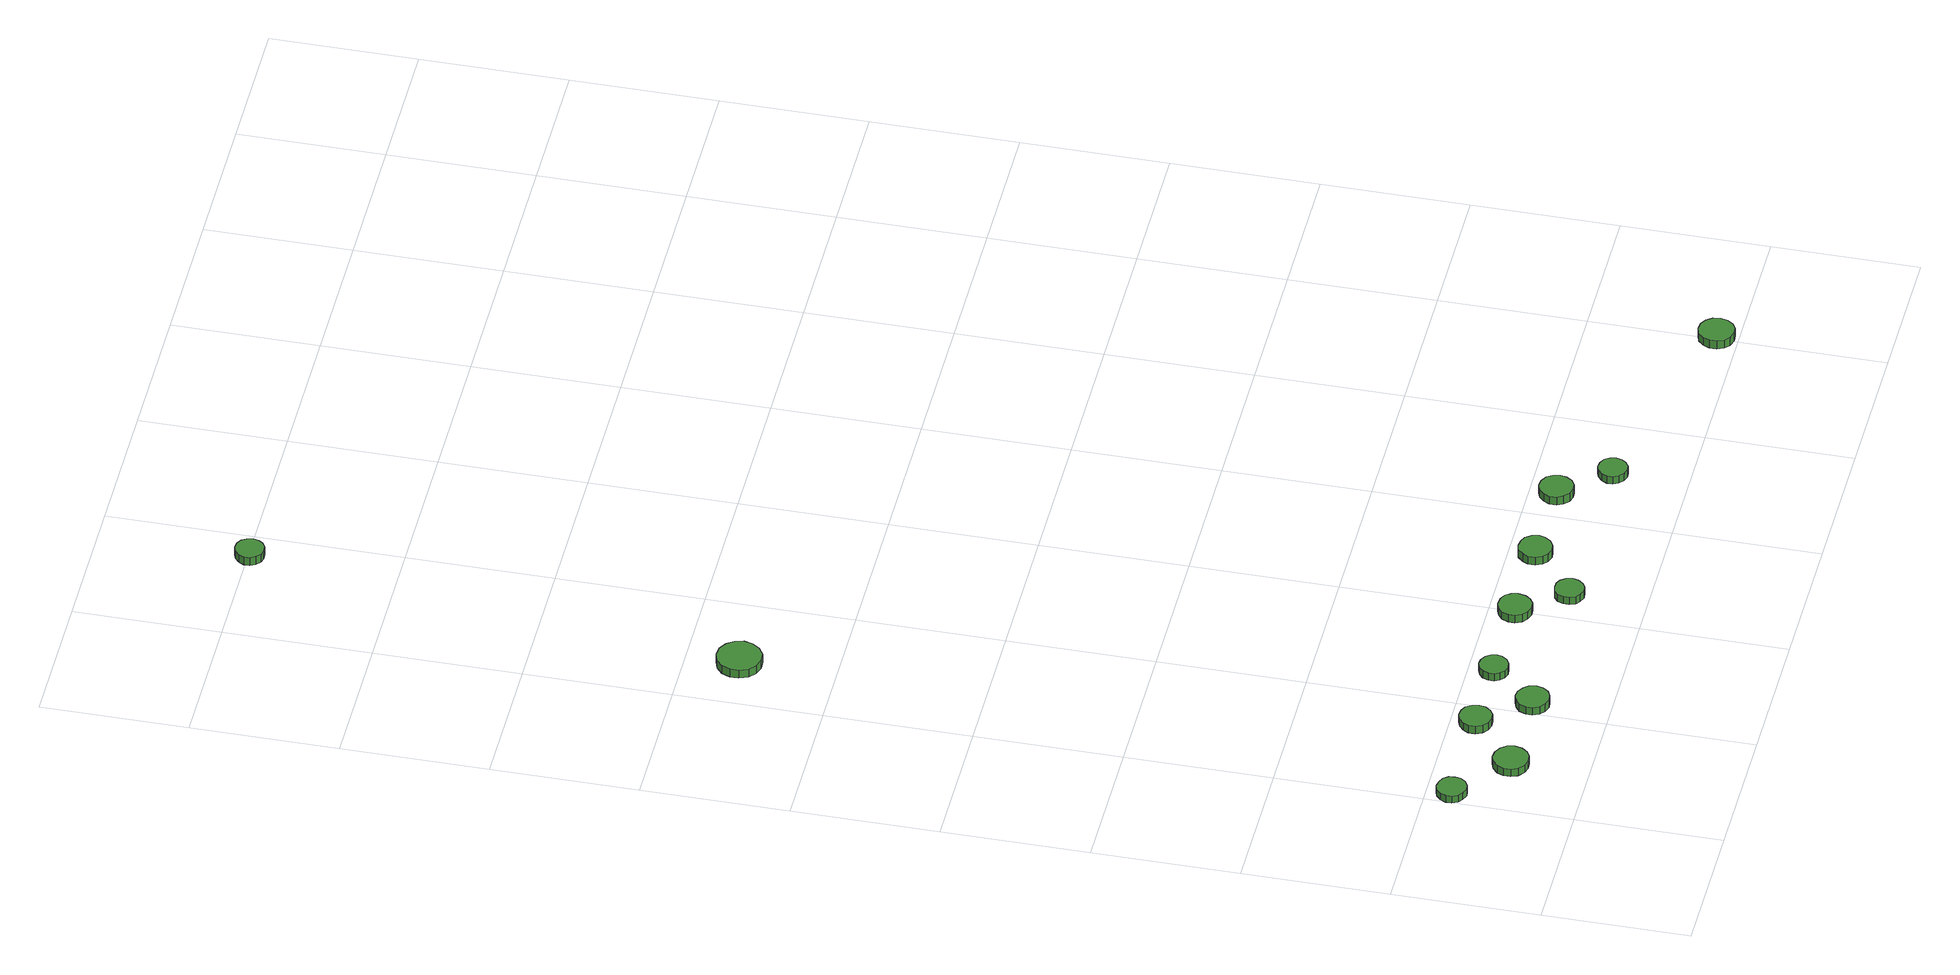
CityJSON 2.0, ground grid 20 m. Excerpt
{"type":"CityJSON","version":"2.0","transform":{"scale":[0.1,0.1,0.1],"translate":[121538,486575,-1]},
"CityObjects":{
"tree1":{"type":"SolitaryVegetationObject","attributes":{"function":"something"},"geometry":[{"type":"MultiSurface","lod":"1","boundaries":[[[0,1,2,3,4,5,6,7,8,9,10,11,12,13,14]],[[15,16,17,18,19,20,21,22,23,24,25,26,27,28,29]],[[0,29,28,1]],[[1,28,27,2]],[[2,27,26,3]],[[3,26,25,4]],[[4,25,24,5]],[[5,24,23,6]],[[6,23,22,7]],[[7,22,21,8]],[[8,21,20,9]],[[9,20,19,10]],[[10,19,18,11]],[[11,18,17,12]],[[12,17,16,13]],[[13,16,15,14]],[[14,15,29,0]]]}]},
"tree2":{"type":"SolitaryVegetationObject","attributes":{"function":"something"},"geometry":[{"type":"MultiSurface","lod":"1","boundaries":[[[30,31,32,33,34,35,36,37,38,39,40,41,42,43,44]],[[45,46,47,48,49,50,51,52,53,54,55,56,57,58,59]],[[30,59,58,31]],[[31,58,57,32]],[[32,57,56,33]],[[33,56,55,34]],[[34,55,54,35]],[[35,54,53,36]],[[36,53,52,37]],[[37,52,51,38]],[[38,51,50,39]],[[39,50,49,40]],[[40,49,48,41]],[[41,48,47,42]],[[42,47,46,43]],[[43,46,45,44]],[[44,45,59,30]]]}]},
"tree3":{"type":"SolitaryVegetationObject","attributes":{"function":"something"},"geometry":[{"type":"MultiSurface","lod":"1","boundaries":[[[60,61,62,63,64,65,66,67,68,69,70,71,72,73,74]],[[75,76,77,78,79,80,81,82,83,84,85,86,87,88,89]],[[60,89,88,61]],[[61,88,87,62]],[[62,87,86,63]],[[63,86,85,64]],[[64,85,84,65]],[[65,84,83,66]],[[66,83,82,67]],[[67,82,81,68]],[[68,81,80,69]],[[69,80,79,70]],[[70,79,78,71]],[[71,78,77,72]],[[72,77,76,73]],[[73,76,75,74]],[[74,75,89,60]]]}]},
"tree4":{"type":"SolitaryVegetationObject","attributes":{"function":"something"},"geometry":[{"type":"MultiSurface","lod":"1","boundaries":[[[90,91,92,93,94,95,96,97,98,99,100,101,102,103,104]],[[105,106,107,108,109,110,111,112,113,114,115,116,117,118,119]],[[90,119,118,91]],[[91,118,117,92]],[[92,117,116,93]],[[93,116,115,94]],[[94,115,114,95]],[[95,114,113,96]],[[96,113,112,97]],[[97,112,111,98]],[[98,111,110,99]],[[99,110,109,100]],[[100,109,108,101]],[[101,108,107,102]],[[102,107,106,103]],[[103,106,105,104]],[[104,105,119,90]]]}]},
"tree5":{"type":"SolitaryVegetationObject","attributes":{"function":"something"},"geometry":[{"type":"MultiSurface","lod":"1","boundaries":[[[120,121,122,123,124,125,126,127,128,129,130,131,132,133,134]],[[135,136,137,138,139,140,141,142,143,144,145,146,147,148,149]],[[120,149,148,121]],[[121,148,147,122]],[[122,147,146,123]],[[123,146,145,124]],[[124,145,144,125]],[[125,144,143,126]],[[126,143,142,127]],[[127,142,141,128]],[[128,141,140,129]],[[129,140,139,130]],[[130,139,138,131]],[[131,138,137,132]],[[132,137,136,133]],[[133,136,135,134]],[[134,135,149,120]]]}]},
"tree6":{"type":"SolitaryVegetationObject","attributes":{"function":"something"},"geometry":[{"type":"MultiSurface","lod":"1","boundaries":[[[150,151,152,153,154,155,156,157,158,159,160,161,162,163,164]],[[165,166,167,168,169,170,171,172,173,174,175,176,177,178,179]],[[150,179,178,151]],[[151,178,177,152]],[[152,177,176,153]],[[153,176,175,154]],[[154,175,174,155]],[[155,174,173,156]],[[156,173,172,157]],[[157,172,171,158]],[[158,171,170,159]],[[159,170,169,160]],[[160,169,168,161]],[[161,168,167,162]],[[162,167,166,163]],[[163,166,165,164]],[[164,165,179,150]]]}]},
"tree7":{"type":"SolitaryVegetationObject","attributes":{"function":"something"},"geometry":[{"type":"MultiSurface","lod":"1","boundaries":[[[180,181,182,183,184,185,186,187,188,189,190,191,192,193,194]],[[195,196,197,198,199,200,201,202,203,204,205,206,207,208,209]],[[180,209,208,181]],[[181,208,207,182]],[[182,207,206,183]],[[183,206,205,184]],[[184,205,204,185]],[[185,204,203,186]],[[186,203,202,187]],[[187,202,201,188]],[[188,201,200,189]],[[189,200,199,190]],[[190,199,198,191]],[[191,198,197,192]],[[192,197,196,193]],[[193,196,195,194]],[[194,195,209,180]]]}]},
"tree8":{"type":"SolitaryVegetationObject","attributes":{"function":"something"},"geometry":[{"type":"MultiSurface","lod":"1","boundaries":[[[210,211,212,213,214,215,216,217,218,219,220,221,222,223,224]],[[225,226,227,228,229,230,231,232,233,234,235,236,237,238,239]],[[210,239,238,211]],[[211,238,237,212]],[[212,237,236,213]],[[213,236,235,214]],[[214,235,234,215]],[[215,234,233,216]],[[216,233,232,217]],[[217,232,231,218]],[[218,231,230,219]],[[219,230,229,220]],[[220,229,228,221]],[[221,228,227,222]],[[222,227,226,223]],[[223,226,225,224]],[[224,225,239,210]]]}]},
"tree9":{"type":"SolitaryVegetationObject","attributes":{"function":"something"},"geometry":[{"type":"MultiSurface","lod":"1","boundaries":[[[240,241,242,243,244,245,246,247,248,249,250,251,252,253,254]],[[255,256,257,258,259,260,261,262,263,264,265,266,267,268,269]],[[240,269,268,241]],[[241,268,267,242]],[[242,267,266,243]],[[243,266,265,244]],[[244,265,264,245]],[[245,264,263,246]],[[246,263,262,247]],[[247,262,261,248]],[[248,261,260,249]],[[249,260,259,250]],[[250,259,258,251]],[[251,258,257,252]],[[252,257,256,253]],[[253,256,255,254]],[[254,255,269,240]]]}]},
"tree10":{"type":"SolitaryVegetationObject","attributes":{"function":"something"},"geometry":[{"type":"MultiSurface","lod":"1","boundaries":[[[270,271,272,273,274,275,276,277,278,279,280,281,282,283,284]],[[285,286,287,288,289,290,291,292,293,294,295,296,297,298,299]],[[270,299,298,271]],[[271,298,297,272]],[[272,297,296,273]],[[273,296,295,274]],[[274,295,294,275]],[[275,294,293,276]],[[276,293,292,277]],[[277,292,291,278]],[[278,291,290,279]],[[279,290,289,280]],[[280,289,288,281]],[[281,288,287,282]],[[282,287,286,283]],[[283,286,285,284]],[[284,285,299,270]]]}]},
"tree11":{"type":"SolitaryVegetationObject","attributes":{"function":"something"},"geometry":[{"type":"MultiSurface","lod":"1","boundaries":[[[300,301,302,303,304,305,306,307,308,309,310,311,312,313,314]],[[315,316,317,318,319,320,321,322,323,324,325,326,327,328,329]],[[300,329,328,301]],[[301,328,327,302]],[[302,327,326,303]],[[303,326,325,304]],[[304,325,324,305]],[[305,324,323,306]],[[306,323,322,307]],[[307,322,321,308]],[[308,321,320,309]],[[309,320,319,310]],[[310,319,318,311]],[[311,318,317,312]],[[312,317,316,313]],[[313,316,315,314]],[[314,315,329,300]]]}]},
"tree12":{"type":"SolitaryVegetationObject","attributes":{"function":"something"},"geometry":[{"type":"MultiSurface","lod":"1","boundaries":[[[330,331,332,333,334,335,336,337,338,339,340,341,342,343,344]],[[345,346,347,348,349,350,351,352,353,354,355,356,357,358,359]],[[330,359,358,331]],[[331,358,357,332]],[[332,357,356,333]],[[333,356,355,334]],[[334,355,354,335]],[[335,354,353,336]],[[336,353,352,337]],[[337,352,351,338]],[[338,351,350,339]],[[339,350,349,340]],[[340,349,348,341]],[[341,348,347,342]],[[342,347,346,343]],[[343,346,345,344]],[[344,345,359,330]]]}]},
"tree13":{"type":"SolitaryVegetationObject","attributes":{"function":"something"},"geometry":[{"type":"MultiSurface","lod":"1","boundaries":[[[360,361,362,363,364,365,366,367,368,369,370,371,372,373,374]],[[375,376,377,378,379,380,381,382,383,384,385,386,387,388,389]],[[360,389,388,361]],[[361,388,387,362]],[[362,387,386,363]],[[363,386,385,364]],[[364,385,384,365]],[[365,384,383,366]],[[366,383,382,367]],[[367,382,381,368]],[[368,381,380,369]],[[369,380,379,370]],[[370,379,378,371]],[[371,378,377,372]],[[372,377,376,373]],[[373,376,375,374]],[[374,375,389,360]]]}]}
},
"vertices":[
[40,167,19],[39,175,19],[34,182,19],[26,186,19],[18,187,19],[10,185,19],[4,179,19],[0,171,19],[0,163,19],[4,155,19],[10,150,19],[18,147,19],[26,148,19],[34,152,19],[39,159,19],[39,159,8],[34,152,8],[26,148,8],[18,147,8],[10,150,8],[4,155,8],[0,163,8],[0,171,8],[4,179,8],[10,185,8],[18,187,8],[26,186,8],[34,182,8],[39,175,8],[40,167,8],
[116,104,21],[114,114,21],[108,122,21],[99,127,21],[89,128,21],[80,125,21],[72,118,21],[68,109,21],[68,99,21],[72,90,21],[80,83,21],[89,80,21],[99,81,21],[108,86,21],[114,94,21],[114,94,9],[108,86,9],[99,81,9],[89,80,9],[80,83,9],[72,90,9],[68,99,9],[68,109,9],[72,118,9],[80,125,9],[89,128,9],[99,127,9],[108,122,9],[114,114,9],[116,104,9],
[188,167,21],[186,176,21],[181,184,21],[173,188,21],[164,189,21],[155,186,21],[148,180,21],[144,172,21],[144,163,21],[148,154,21],[155,148,21],[164,145,21],[173,146,21],[181,151,21],[186,158,21],[186,158,9],[181,151,9],[173,146,9],[164,145,9],[155,148,9],[148,154,9],[144,163,9],[144,172,9],[148,180,9],[155,186,9],[164,189,9],[173,188,9],[181,184,9],[186,176,9],[188,167,9],
[240,102,23],[238,112,23],[232,119,23],[224,124,23],[215,125,23],[206,122,23],[199,116,23],[195,107,23],[195,98,23],[199,89,23],[206,83,23],[215,80,23],[224,81,23],[232,85,23],[238,93,23],[238,93,11],[232,85,11],[224,81,11],[215,80,11],[206,83,11],[199,89,11],[195,98,11],[195,107,11],[199,116,11],[206,122,11],[215,125,11],[224,124,11],[232,119,11],[238,112,11],[240,102,11],
[294,166,21],[292,174,21],[287,181,21],[280,185,21],[272,186,21],[264,183,21],[258,178,21],[255,170,21],[255,162,21],[258,155,21],[264,150,21],[272,147,21],[280,148,21],[287,152,21],[292,159,21],[292,159,9],[287,152,9],[280,148,9],[272,147,9],[264,150,9],[258,155,9],[255,162,9],[255,170,9],[258,178,9],[264,183,9],[272,186,9],[280,185,9],[287,181,9],[292,174,9],[294,166,9],
[111,1129,22],[108,1141,22],[101,1151,22],[90,1158,22],[77,1159,22],[65,1155,22],[56,1147,22],[51,1135,22],[51,1123,22],[56,1111,22],[65,1103,22],[77,1099,22],[90,1100,22],[101,1107,22],[108,1117,22],[108,1117,9],[101,1107,9],[90,1100,9],[77,1099,9],[65,1103,9],[56,1111,9],[51,1123,9],[51,1135,9],[56,1147,9],[65,1155,9],[77,1159,9],[90,1158,9],[101,1151,9],[108,1141,9],[111,1129,9],
[422,166,21],[420,175,21],[415,183,21],[407,187,21],[397,188,21],[388,185,21],[381,179,21],[377,170,21],[377,161,21],[381,152,21],[388,146,21],[397,143,21],[407,144,21],[415,149,21],[420,156,21],[420,156,9],[415,149,9],[407,144,9],[397,143,9],[388,146,9],[381,152,9],[377,161,9],[377,170,9],[381,179,9],[388,185,9],[397,188,9],[407,187,9],[415,183,9],[420,175,9],[422,166,9],
[464,103,24],[462,111,24],[457,118,24],[450,122,24],[442,122,24],[434,120,24],[428,115,24],[425,107,24],[425,99,24],[428,91,24],[434,86,24],[442,83,24],[450,84,24],[457,88,24],[462,95,24],[462,95,12],[457,88,12],[450,84,12],[442,83,12],[434,86,12],[428,91,12],[425,99,12],[425,107,12],[428,115,12],[434,120,12],[442,122,12],[450,122,12],[457,118,12],[462,111,12],[464,103,12],
[543,165,22],[541,174,22],[535,182,22],[527,186,22],[518,187,22],[509,185,22],[502,178,22],[498,170,22],[498,160,22],[502,151,22],[509,145,22],[518,142,22],[527,143,22],[535,148,22],[541,156,22],[541,156,9],[535,148,9],[527,143,9],[518,142,9],[509,145,9],[502,151,9],[498,160,9],[498,170,9],[502,178,9],[509,185,9],[518,187,9],[527,186,9],[535,182,9],[541,174,9],[543,165,9],
[668,164,23],[666,173,23],[661,181,23],[652,186,23],[643,187,23],[634,184,23],[627,177,23],[623,169,23],[623,159,23],[627,151,23],[634,144,23],[643,141,23],[652,142,23],[661,147,23],[666,155,23],[666,155,10],[661,147,10],[652,142,10],[643,141,10],[634,144,10],[627,151,10],[623,159,10],[623,169,10],[627,177,10],[634,184,10],[643,187,10],[652,186,10],[661,181,10],[666,173,10],[668,164,10],
[176,1797,25],[174,1805,25],[170,1812,25],[163,1816,25],[154,1817,25],[147,1814,25],[141,1809,25],[137,1801,25],[137,1793,25],[141,1786,25],[147,1780,25],[154,1778,25],[163,1779,25],[170,1783,25],[174,1789,25],[174,1789,12],[170,1783,12],[163,1779,12],[154,1778,12],[147,1780,12],[141,1786,12],[137,1793,12],[137,1801,12],[141,1809,12],[147,1814,12],[154,1817,12],[163,1816,12],[170,1812,12],[174,1805,12],[176,1797,12],
[717,100,24],[715,108,24],[711,115,24],[703,119,24],[695,120,24],[688,117,24],[682,112,24],[678,104,24],[678,96,24],[682,89,24],[688,83,24],[695,81,24],[703,81,24],[711,86,24],[715,92,24],[715,92,12],[711,86,12],[703,81,12],[695,81,12],[688,83,12],[682,89,12],[678,96,12],[678,104,12],[682,112,12],[688,117,12],[695,120,12],[703,119,12],[711,115,12],[715,108,12],[717,100,12],
[1023,28,26],[1021,38,26],[1015,46,26],[1007,51,26],[997,52,26],[987,49,26],[980,42,26],[976,33,26],[976,23,26],[980,14,26],[987,7,26],[997,4,26],[1007,5,26],[1015,10,26],[1021,18,26],[1021,18,13],[1015,10,13],[1007,5,13],[997,4,13],[987,7,13],[980,14,13],[976,23,13],[976,33,13],[980,42,13],[987,49,13],[997,52,13],[1007,51,13],[1015,46,13],[1021,38,13],[1023,28,13]
]}
